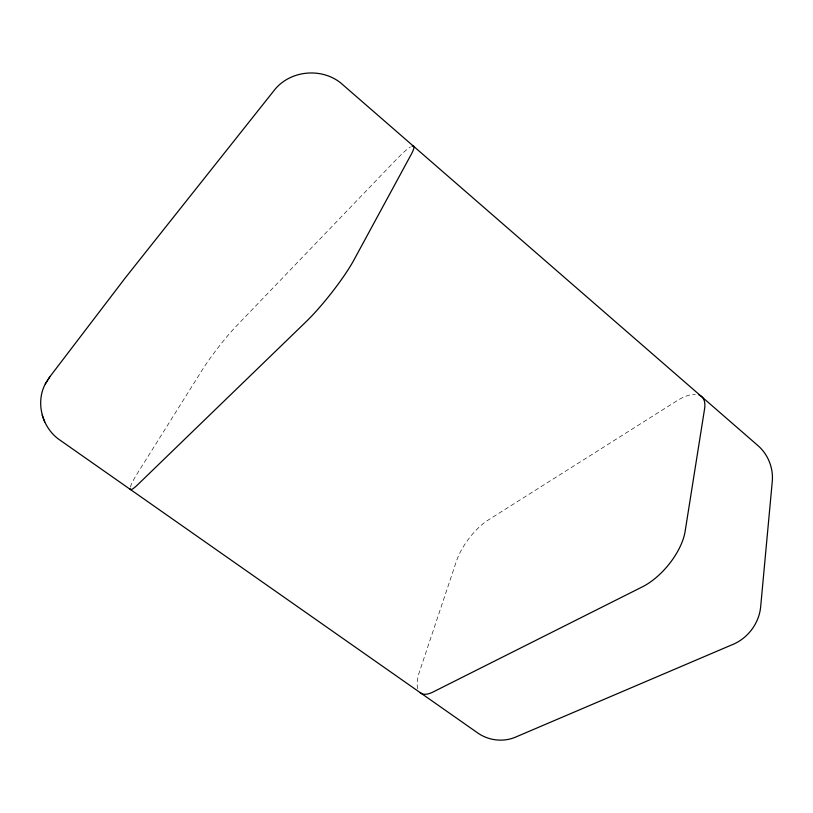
<?xml version="1.0" encoding="UTF-8"?>
<svg xmlns="http://www.w3.org/2000/svg" width="813" height="813" viewBox="0 0 813 813"><rect width="100%" height="100%" fill="white"/><g stroke="black" fill="none" stroke-linecap="round" stroke-linejoin="round"><path stroke-width="0.61" stroke-dasharray="4.07 3.05" d="M417.841 688.824A40.741 16.189 -55.5 0 1 419.498 671.68L456.53 560.889A37.093 13.77 -53 0 1 487.871 520.259L676.863 400.85A44.014 18.79 -48 0 1 695.318 394.325M130.314 487.089A44.41 5.152 -53 0 1 137.946 472.516L202.213 370.037A40.132 4.319 -52.4 0 1 236.197 326.247L396.378 159.48A48.302 6.057 -51 0 1 410.402 146.98"/><path stroke-width="1.22" d="M45.304 383.909C35.152 403.157 42.418 428.614 60.426 440.433L476.835 732.33C487.526 740.277 502.18 742.421 514.599 737.523L731.294 645.095C747.117 639.12 758.885 624.049 760.622 607.179L772.248 481.703C773.559 468.481 768.326 454.914 758.438 446.032L343.381 85.253C323.879 66.788 289.733 69.481 273.646 91.046L125.365 277.772L49.786 376.856L45.304 383.909L47.235 380.86M47.845 379.925L49.786 376.856M42.185 415.097L43.455 418.563M43.536 418.797L44.674 421.886M420.25 692.666A40.741 16.189 -55.5 0 0 432.923 692.066L642.504 586.783A48.201 23.211 -50.4 0 0 685.125 531.356L704.566 408.959A44.014 18.79 -48 0 0 698.967 395.006M130.05 488.522A44.41 5.152 -53 0 0 137.976 484.446L306.196 321.613A53.465 7.642 -51.7 0 0 353.848 260.15L411.012 154.775A48.302 6.057 -51 0 0 412.039 146.177"/></g></svg>
